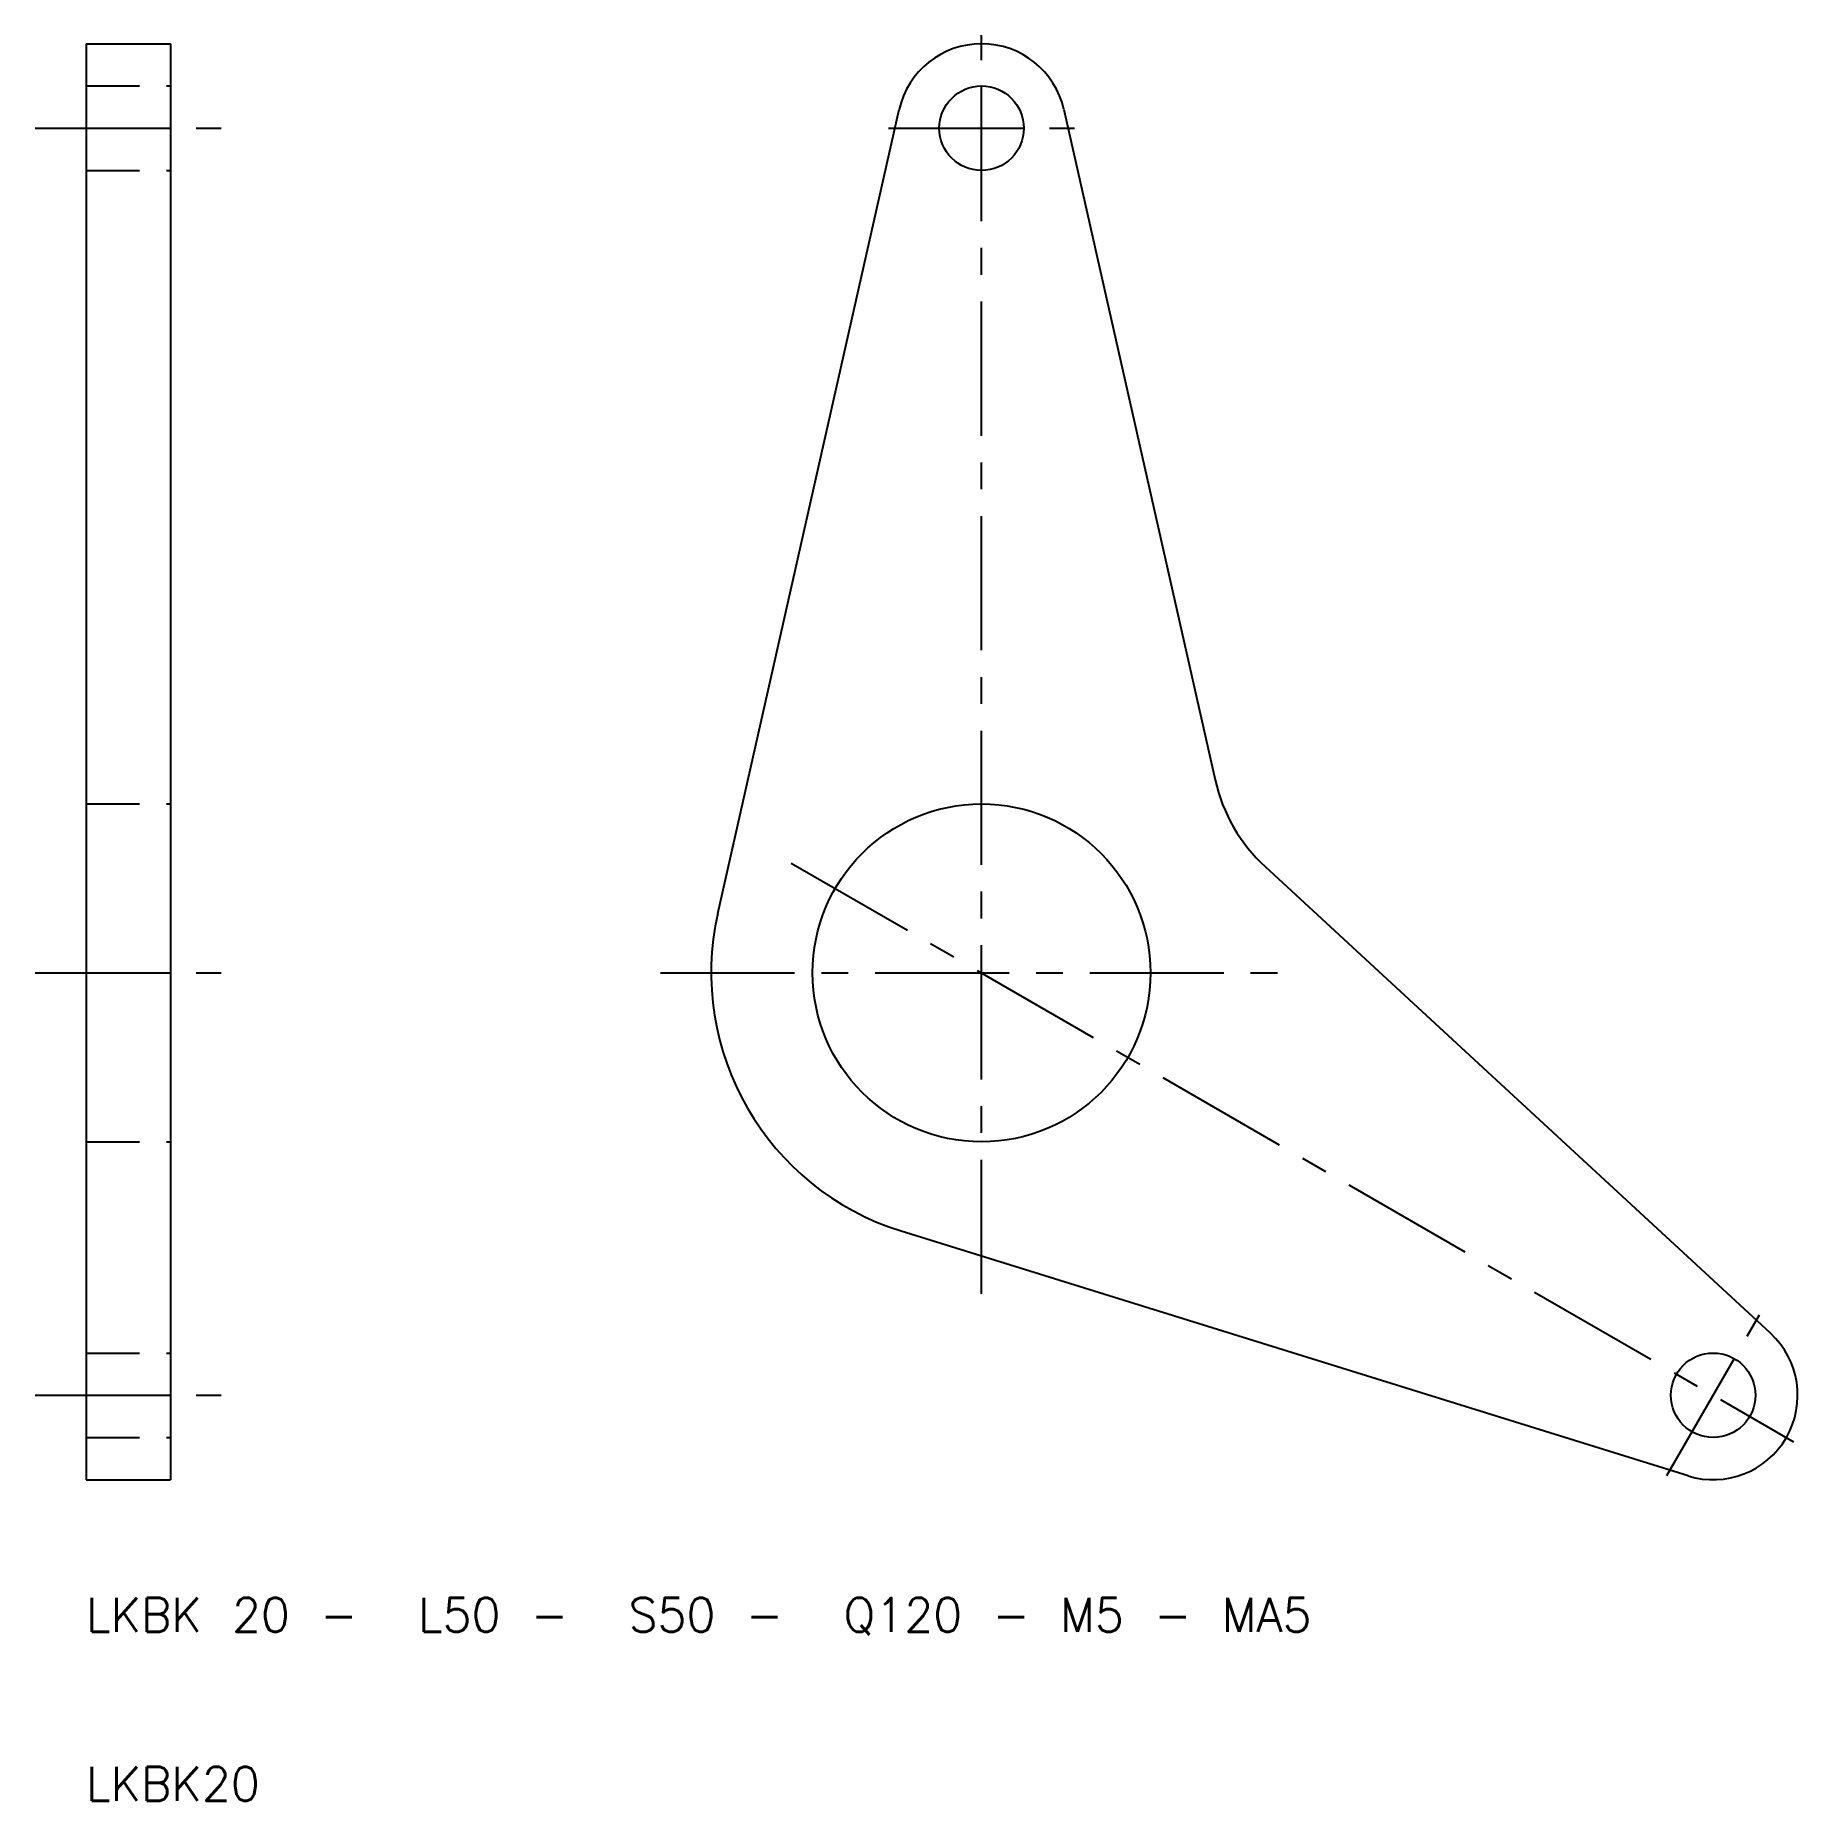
# Model space of a CAD drawing. Extents: x -6 to 98, y 1 to 105.
import ezdxf

# ---------------------------------------------------------------- set-up
doc = ezdxf.new("R2010")
doc.units = 0
doc.header["$LTSCALE"] = 0.25
doc.linetypes.add('CENTER', pattern=[50.8, 31.75, -6.35, 6.35, -6.35])
doc.linetypes.add('DASHED', pattern=[19.05, 12.7, -6.35])
doc.layers.get('0').update_dxf_attribs({"linetype": 'CONTINUOUS'})
doc.layers.add('CENTER', color=1, linetype='CENTER')
doc.styles.get("Standard").update_dxf_attribs({"font": 'txt.shx', "bigfont": 'extfont.shx'})

msp = doc.modelspace()

# ---------------------------------------------------------------- linework, layer by layer
for p, q in [((-3, 105), (-3, 20)), ((-3, 105), (2, 105)), ((2, 105), (2, 20)), ((34.39, 53.52), (45.12, 101.1)), ((54.88, 101.1), (63.83, 61.42)), ((96.69, 28.67), (66.8, 56.27)), ((91.82, 20.23), (45.24, 34.72)), ((-3, 20), (2, 20))]:
    msp.add_line(p, q)
at = {"color": 3, "linetype": 'DASHED'}
for p, q in [((-3, 102.5), (2, 102.5)), ((-3, 97.5), (2, 97.5)), ((-3, 60), (2, 60)), ((-3, 40), (2, 40)), ((-3, 27.5), (2, 27.5)), ((-3, 22.5), (2, 22.5))]:
    msp.add_line(p, q, dxfattribs=at)
for centre, radius in [((50, 100), 2.5), ((50, 50), 10), ((93.3, 25), 2.5)]:
    msp.add_circle(centre, radius)
for centre, radius, start, end in [((50, 100), 5, 12.709, 167.291), ((73.58, 63.62), 10, 192.709, 227.291), ((50, 50), 16, 167.291, 252.709), ((93.3, 25), 5, 252.709, 47.291)]:
    msp.add_arc(centre, radius, start, end)
at = {"layer": 'CENTER', "color": 1, "linetype": 'CENTER'}
for p, q in [((50, 31), (50, 105.5)), ((-6, 100), (5, 100)), ((44.5, 100), (55.5, 100)), ((38.74, 56.5), (98.06, 22.25)), ((-6, 50), (5, 50)), ((31, 50), (69, 50)), ((90.55, 20.24), (96.05, 29.76)), ((-6, 25), (5, 25))]:
    msp.add_line(p, q, dxfattribs=at)

# ---------------------------------------------------------------- texts
for s, p in [('LKBK 20 -  L50 -  S50 -  Q120 - M5 - MA5', (-3, 11)), ('LKBK20', (-3, 1))]:
    msp.add_text(s, height=2).set_placement(p)

doc.saveas('drawing.dxf')
